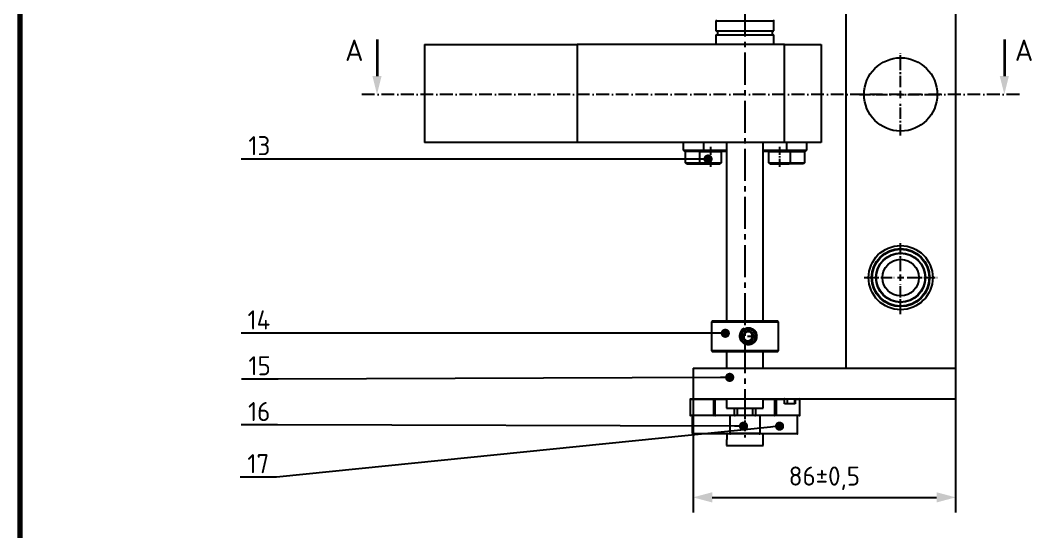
# Model space of a CAD drawing. Header units: millimetres. Extents: x 55 to 6841, y 61 to 3739.
# Drawn here: x 3245.1 to 3576.5, y 3375.5 to 3543 of the extents above; entities that cross this region are included whole.
import ezdxf
from ezdxf import colors
from ezdxf.entities.mleader import LeaderData, LeaderLine
from ezdxf.math import Vec2, Vec3

# ---------------------------------------------------------------- set-up
doc = ezdxf.new("R2010")
doc.units = ezdxf.units.MM
doc.header["$LTSCALE"] = 0.7
doc.header["$PDMODE"] = 35
doc.header["$PDSIZE"] = -4
doc.linetypes.add('ACAD_ISO10W100', pattern=[18, 12, -3, 0, -3])
doc.linetypes.add('CENTER2', pattern=[1.125, 0.75, -0.125, 0.125, -0.125])
doc.layers.get('0').update_dxf_attribs({"color": 255})
for name, color, linetype, lineweight in [('AM_5', 10, 'Continuous', 25), ('AMC_Contour', 7, 'Continuous', 50), ('DIM', 94, 'Continuous', 25), ('KHUNGBV', 5, 'Continuous', 70)]:
    doc.layers.add(name, color=color, linetype=linetype, lineweight=lineweight)
doc.styles.add('TCVN-7284', font='tcvn+7284-2003r.ttf')
doc.styles.add('TCVN7824', font='tcvn+7284-2003r.ttf', dxfattribs={"height": 3.5})
doc.dimstyles.new('TCVN_ISO-25_RadiusDia', dxfattribs={"dimtxt": 2.5, "dimasz": 2.5, "dimexe": 2, "dimexo": 0, "dimgap": 1, "dimtad": 1, "dimtoh": 1, "dimtxsty": 'TCVN-7284', "dimblk": 'Arrow', "dimcen": 0, "dimclrd": 256, "dimclre": 256, "dimclrt": 256, "dimadec": 0, "dimazin": 0, "dimtfac": 1, "dimtofl": 0, "dimtmove": 0, "dimatfit": 3, "dimldrblk": 'Arrow', "dimfxl": 1, "dimlwd": -1, "dimlwe": -1, "dimarcsym": 0})

# ---------------------------------------------------------------- blocks, each defined once
blk = doc.blocks.new('dfhjd')
at = {"layer": 'KHUNGBV', "color": 9, "ltscale": 5}
blk.add_line((6559.44, 2639.71), (6559.44, 3469.71), dxfattribs=at)
blk = doc.blocks.new('_Dot')
at = {"color": 0, "linetype": 'ByBlock', "lineweight": -2}
blk.add_line((-0.5, 0), (-1, 0), dxfattribs=at)
at = {"color": 0, "linetype": 'ByBlock', "const_width": 0.5}
blk.add_lwpolyline([(-0.25, 0, 1), (0.25, 0, 1)], format="xyb", close=True, dxfattribs=at)
blk = doc.blocks.new('Arrow')
at = {"layer": 'DIM'}
blk.add_solid([(-1, 0.268), (-1, -0.268), (0, 0)], dxfattribs=at)
blk = doc.blocks.new('*D886')
at = {"layer": 'Defpoints', "color": 0, "ltscale": 0.2, "transparency": 16777216}
for p in [(3465.56, 3418.98), (3551.56, 3418.98), (3551.56, 3386.72)]:
    blk.add_point(p, dxfattribs=at)
at = {"layer": 'DIM', "ltscale": 0.2, "transparency": 16777216}
for p, q in [((3465.56, 3418.98), (3465.56, 3381.72)), ((3551.56, 3418.98), (3551.56, 3381.72)), ((3471.81, 3386.72), (3545.31, 3386.72))]:
    blk.add_line(p, q, dxfattribs=at)
at = {"layer": 'DIM', "ltscale": 0.2, "transparency": 16777216, "xscale": 6.25, "yscale": 6.25, "zscale": 6.25, "rotation": 180}
blk.add_blockref('Arrow', (3465.56, 3386.72), dxfattribs=at)
at = {"layer": 'DIM', "ltscale": 0.2, "transparency": 16777216, "xscale": 6.25, "yscale": 6.25, "zscale": 6.25}
blk.add_blockref('Arrow', (3551.56, 3386.72), dxfattribs=at)
at = {"layer": 'DIM', "ltscale": 0.2, "transparency": 16777216, "insert": (3508.56, 3392.97), "char_height": 6.25, "attachment_point": 5, "style": 'TCVN-7284'}
blk.add_mtext('86±0,5', dxfattribs=at)
blk = doc.blocks.new('*U857')
at = {"layer": 'AM_5', "color": 0, "linetype": 'CENTER2', "ltscale": 7, "transparency": 16777216}
for p, q in [((0, 2.1), (0, 12)), ((-12, 0), (-2.1, 0)), ((2.1, 0), (12, 0)), ((0, -12), (0, -2.1))]:
    blk.add_line(p, q, dxfattribs=at)
at = {"layer": 'AM_5', "color": 0, "linetype": 'Continuous', "ltscale": 7, "transparency": 16777216}
for p, q in [((-1.05, 0), (1.05, 0)), ((0, -1.05), (0, 1.05))]:
    blk.add_line(p, q, dxfattribs=at)
blk = doc.blocks.new('*U858')
at = {"layer": 'AM_5', "color": 0, "linetype": 'CENTER2', "ltscale": 7, "transparency": 16777216}
for p, q in [((0, 2.4), (0, 13.5)), ((-13.5, 0), (-2.4, 0)), ((2.4, 0), (13.5, 0)), ((0, -13.5), (0, -2.4))]:
    blk.add_line(p, q, dxfattribs=at)
at = {"layer": 'AM_5', "color": 0, "linetype": 'Continuous', "ltscale": 7, "transparency": 16777216}
for p, q in [((-1.2, 0), (1.2, 0)), ((0, -1.2), (0, 1.2))]:
    blk.add_line(p, q, dxfattribs=at)
blk = doc.blocks.new('*U875')
at = {"layer": 'AM_5', "color": 0, "linetype": 'CENTER2', "ltscale": 5, "transparency": 16777216}
blk.add_line((0, 4.35), (0, -4.35), dxfattribs=at)
blk = doc.blocks.new('*U876')
at = {"layer": 'AM_5', "color": 0, "linetype": 'CENTER2', "ltscale": 5, "transparency": 16777216}
blk.add_line((0, 3.4), (0, -3.4), dxfattribs=at)
blk = doc.blocks.new('*U877')
at = {"layer": 'AM_5', "color": 0, "linetype": 'CENTER2', "ltscale": 5, "transparency": 16777216}
blk.add_line((0, 3.4), (0, -3.4), dxfattribs=at)
blk = doc.blocks.new('*U897')
at = {"layer": 'AM_5', "color": 0, "linetype": 'CENTER2', "ltscale": 20, "transparency": 16777216}
blk.add_line((0, 40.14), (0, -158.43), dxfattribs=at)

msp = doc.modelspace()

# ---------------------------------------------------------------- linework, layer by layer
at = {"color": 7, "linetype": 'Continuous', "lineweight": 25}
for p, q in [((3515.556, 3608.979), (3515.556, 3428.979)), ((3551.556, 3608.979), (3551.556, 3428.979)), ((3473.056, 3542.779), (3473.056, 3539.529)), ((3492.056, 3539.529), (3492.056, 3542.779)), ((3473.056, 3539.529), (3487.795, 3539.529)), ((3473.556, 3539.529), (3473.556, 3538.179)), ((3487.795, 3539.529), (3492.056, 3539.529)), ((3491.556, 3538.179), (3491.556, 3539.529)), ((3473.056, 3538.179), (3473.056, 3534.979)), ((3473.056, 3538.179), (3492.056, 3538.179)), ((3492.056, 3534.979), (3492.056, 3538.179)), ((3377.556, 3534.979), (3377.556, 3502.979)), ((3377.556, 3534.979), (3427.556, 3534.979)), ((3427.556, 3534.979), (3427.556, 3502.979)), ((3495.556, 3534.979), (3427.556, 3534.979)), ((3495.556, 3502.979), (3495.556, 3534.979)), ((3495.556, 3534.979), (3507.556, 3534.979)), ((3507.556, 3534.979), (3507.556, 3502.979)), ((3427.556, 3502.979), (3377.556, 3502.979)), ((3495.556, 3502.979), (3427.556, 3502.979)), ((3462.306, 3502.979), (3462.306, 3500.479)), ((3468.952, 3502.979), (3468.952, 3500.479)), ((3476.556, 3502.979), (3476.556, 3444.479)), ((3488.556, 3444.479), (3488.556, 3502.979)), ((3507.556, 3502.979), (3495.556, 3502.979)), ((3496.16, 3502.979), (3496.16, 3500.479)), ((3502.806, 3500.479), (3502.806, 3502.979)), ((3462.306, 3500.479), (3462.806, 3499.979)), ((3462.306, 3500.479), (3468.952, 3500.479)), ((3469.146, 3499.979), (3462.806, 3499.979)), ((3463.056, 3496.329), (3463.056, 3499.979)), ((3467.742, 3499.979), (3470.056, 3499.979)), ((3467.742, 3496.329), (3467.742, 3499.979)), ((3468.952, 3500.479), (3476.556, 3500.479)), ((3469.146, 3499.979), (3468.952, 3500.479)), ((3469.794, 3499.979), (3469.146, 3499.979)), ((3469.146, 3499.979), (3474.742, 3499.979)), ((3472.69, 3499.979), (3469.794, 3499.979)), ((3476.556, 3499.979), (3472.69, 3499.979)), ((3474.742, 3499.979), (3474.742, 3496.329)), ((3488.556, 3500.479), (3496.16, 3500.479)), ((3492.421, 3499.979), (3488.556, 3499.979)), ((3490.37, 3496.329), (3490.37, 3499.979)), ((3490.37, 3499.979), (3497.37, 3499.979)), ((3495.318, 3499.979), (3492.421, 3499.979)), ((3495.056, 3499.979), (3502.056, 3499.979)), ((3495.965, 3499.979), (3495.318, 3499.979)), ((3496.16, 3500.479), (3495.965, 3499.979)), ((3502.306, 3499.979), (3495.965, 3499.979)), ((3496.16, 3500.479), (3502.806, 3500.479)), ((3497.37, 3499.979), (3497.37, 3496.329)), ((3502.056, 3499.979), (3502.056, 3496.329)), ((3502.306, 3499.979), (3502.806, 3500.479)), ((3463.406, 3495.979), (3463.056, 3496.329)), ((3463.056, 3496.329), (3470.056, 3496.329)), ((3468.092, 3495.979), (3467.742, 3496.329)), ((3467.742, 3496.329), (3474.742, 3496.329)), ((3474.742, 3496.329), (3474.392, 3495.979)), ((3490.72, 3495.979), (3490.37, 3496.329)), ((3490.37, 3496.329), (3497.37, 3496.329)), ((3495.056, 3496.329), (3502.056, 3496.329)), ((3497.37, 3496.329), (3497.02, 3495.979)), ((3502.056, 3496.329), (3501.706, 3495.979)), ((3463.406, 3495.979), (3469.706, 3495.979)), ((3468.092, 3495.979), (3474.392, 3495.979)), ((3490.72, 3495.979), (3497.02, 3495.979)), ((3501.706, 3495.979), (3497.02, 3495.979)), ((3471.806, 3444.479), (3471.556, 3444.229)), ((3471.556, 3444.229), (3471.556, 3434.729)), ((3471.556, 3444.229), (3493.556, 3444.229)), ((3493.306, 3444.479), (3471.806, 3444.479)), ((3493.556, 3444.229), (3493.306, 3444.479)), ((3493.556, 3434.729), (3493.556, 3444.229)), ((3483.236, 3441.839), (3483.428, 3441.974)), ((3484.224, 3440.778), (3483.478, 3441.211)), ((3484.969, 3440.345), (3484.224, 3440.778)), ((3484.969, 3440.345), (3485.164, 3440.345)), ((3484.969, 3439.479), (3484.969, 3440.345)), ((3483.388, 3439.479), (3484.969, 3439.479)), ((3483.478, 3437.747), (3484.224, 3438.18)), ((3484.224, 3438.18), (3484.969, 3438.613)), ((3484.969, 3438.613), (3484.969, 3439.479)), ((3484.969, 3438.613), (3485.164, 3438.613)), ((3486.405, 3439.479), (3486.144, 3439.479)), ((3471.556, 3434.729), (3471.806, 3434.479)), ((3493.556, 3434.729), (3471.556, 3434.729)), ((3471.806, 3434.479), (3493.306, 3434.479)), ((3476.556, 3434.479), (3476.556, 3428.979)), ((3488.556, 3428.979), (3488.556, 3434.479)), ((3493.306, 3434.479), (3493.556, 3434.729)), ((3465.556, 3428.979), (3465.556, 3418.979)), ((3465.556, 3428.979), (3551.556, 3428.979)), ((3515.556, 3428.979), (3551.556, 3428.979)), ((3551.556, 3428.979), (3551.556, 3418.979)), ((3464.556, 3418.779), (3464.556, 3413.679)), ((3464.756, 3418.979), (3465.556, 3418.979)), ((3465.556, 3418.979), (3551.556, 3418.979)), ((3472.723, 3418.779), (3472.377, 3418.779)), ((3472.377, 3413.679), (3472.377, 3418.779)), ((3472.723, 3418.779), (3472.723, 3413.679)), ((3476.556, 3418.979), (3476.556, 3415.979)), ((3488.556, 3415.979), (3488.556, 3418.979)), ((3492.389, 3413.679), (3492.389, 3418.779)), ((3492.735, 3418.779), (3492.389, 3418.779)), ((3492.735, 3418.779), (3492.735, 3413.679)), ((3495.526, 3418.779), (3492.735, 3418.779)), ((3495.523, 3417.479), (3498.873, 3417.479)), ((3495.526, 3417.379), (3495.526, 3418.779)), ((3499.005, 3417.379), (3495.526, 3417.379)), ((3495.554, 3417.448), (3495.554, 3418.779)), ((3496.465, 3418.879), (3496.438, 3418.979)), ((3496.465, 3417.479), (3496.465, 3418.879)), ((3498.774, 3418.879), (3496.465, 3418.879)), ((3498.858, 3418.779), (3499.005, 3418.779)), ((3498.858, 3417.479), (3498.858, 3418.779)), ((3499.005, 3418.779), (3499.005, 3417.379)), ((3500.556, 3413.679), (3500.556, 3418.779)), ((3472.49, 3413.479), (3464.756, 3413.479)), ((3465.306, 3413.479), (3465.306, 3407.679)), ((3472.377, 3413.679), (3472.723, 3413.679)), ((3472.905, 3413.479), (3472.49, 3413.479)), ((3472.723, 3413.679), (3479.108, 3413.679)), ((3479.29, 3413.479), (3472.905, 3413.479)), ((3476.556, 3415.979), (3488.556, 3415.979)), ((3477.556, 3413.479), (3477.556, 3407.779)), ((3479.108, 3413.679), (3480.02, 3413.679)), ((3480.02, 3413.479), (3479.29, 3413.479)), ((3480.02, 3413.679), (3485.092, 3413.679)), ((3480.02, 3413.679), (3480.02, 3413.479)), ((3485.092, 3413.479), (3480.02, 3413.479)), ((3485.092, 3413.679), (3485.092, 3413.479)), ((3485.092, 3413.679), (3486.003, 3413.679)), ((3485.821, 3413.479), (3485.092, 3413.479)), ((3492.207, 3413.479), (3485.821, 3413.479)), ((3486.003, 3413.679), (3492.389, 3413.679)), ((3487.556, 3407.779), (3487.556, 3413.479)), ((3492.622, 3413.479), (3492.207, 3413.479)), ((3492.389, 3413.679), (3492.735, 3413.679)), ((3500.356, 3413.479), (3492.622, 3413.479)), ((3499.806, 3407.679), (3499.806, 3413.479)), ((3477.856, 3407.479), (3465.506, 3407.479)), ((3487.256, 3407.479), (3477.856, 3407.479)), ((3499.606, 3407.479), (3487.256, 3407.479)), ((3488.556, 3403.679), (3488.556, 3407.479)), ((3476.556, 3405.079), (3476.556, 3403.679)), ((3476.556, 3403.679), (3476.656, 3403.579)), ((3476.556, 3403.679), (3488.556, 3403.679)), ((3488.456, 3403.579), (3476.656, 3403.579)), ((3488.456, 3403.579), (3488.556, 3403.679))]:
    msp.add_line(p, q, dxfattribs=at)
at = {"color": 8, "linetype": 'Continuous', "lineweight": 25}
for p, q in [((3473.056, 3542.779), (3492.056, 3542.779)), ((3486.14, 3439.479), (3486.144, 3439.479)), ((3472.377, 3418.779), (3464.556, 3418.779)), ((3476.556, 3418.779), (3472.723, 3418.779)), ((3492.389, 3418.779), (3488.556, 3418.779)), ((3495.554, 3418.779), (3495.526, 3418.779)), ((3496.465, 3418.879), (3495.527, 3418.879)), ((3500.556, 3418.779), (3499.005, 3418.779)), ((3464.556, 3413.679), (3472.377, 3413.679)), ((3479.108, 3413.679), (3479.108, 3415.979)), ((3480.02, 3415.979), (3480.02, 3413.679)), ((3485.092, 3413.679), (3485.092, 3415.979)), ((3486.003, 3415.979), (3486.003, 3413.679)), ((3492.735, 3413.679), (3500.556, 3413.679)), ((3465.306, 3407.679), (3477.573, 3407.679)), ((3477.556, 3407.779), (3487.556, 3407.779)), ((3487.539, 3407.679), (3499.806, 3407.679))]:
    msp.add_line(p, q, dxfattribs=at)
at = {"color": 4, "linetype": 'Continuous', "lineweight": 35}
for p, q in [((3362.009, 3536.679), (3362.009, 3524.679)), ((3567.522, 3536.679), (3567.522, 3524.679))]:
    msp.add_line(p, q, dxfattribs=at)
at = {"color": 2, "linetype": 'ACAD_ISO10W100', "ltscale": 0.5}
msp.add_line((3572.436, 3518.679), (3356.676, 3518.679), dxfattribs=at)
at = {"color": 7, "linetype": 'Continuous', "lineweight": 25, "flags": 128}
for points in [[(3472.377, 3418.779), (3472.379, 3418.818), (3472.385, 3418.856), (3472.396, 3418.89), (3472.41, 3418.921), (3472.427, 3418.946), (3472.447, 3418.964), (3472.468, 3418.975), (3472.49, 3418.979)], [(3492.735, 3418.779), (3492.733, 3418.818), (3492.726, 3418.856), (3492.716, 3418.89), (3492.702, 3418.921), (3492.685, 3418.946), (3492.665, 3418.964), (3492.644, 3418.975), (3492.622, 3418.979)], [(3498.774, 3418.879), (3498.775, 3418.899), (3498.778, 3418.918), (3498.783, 3418.935), (3498.79, 3418.95), (3498.799, 3418.962), (3498.808, 3418.972), (3498.819, 3418.977), (3498.83, 3418.979)], [(3472.377, 3413.679), (3472.379, 3413.64), (3472.385, 3413.603), (3472.396, 3413.568), (3472.41, 3413.538), (3472.427, 3413.513), (3472.447, 3413.495), (3472.468, 3413.483), (3472.49, 3413.479)], [(3492.735, 3413.679), (3492.733, 3413.64), (3492.726, 3413.603), (3492.716, 3413.568), (3492.702, 3413.538), (3492.685, 3413.513), (3492.665, 3413.495), (3492.644, 3413.483), (3492.622, 3413.479)]]:
    msp.add_lwpolyline(points, dxfattribs=at)
at = {"color": 7, "linetype": 'Continuous', "lineweight": 25}
for centre, radius in [((3533.556, 3518.679), 12), ((3533.556, 3458.679), 10.5), ((3533.556, 3458.679), 9.5), ((3533.556, 3458.679), 9.3), ((3533.556, 3458.679), 8.1), ((3533.556, 3458.679), 8), ((3533.556, 3458.679), 6)]:
    msp.add_circle(centre, radius, dxfattribs=at)
for centre, radius, start, end in [((3473.256, 3542.779), 0.2, 90, 180), ((3491.856, 3542.779), 0.2, 0, 90), ((3483.629, 3439.467), 2.516, 0.2871, 340.52933), ((3483.667, 3439.486), 2.392, 100.36096, 34.41956), ((3483.689, 3439.479), 1.74, 150.15106, 209.84894), ((3483.487, 3439.482), 1.5, 138.56207, 152.93988), ((3483.674, 3439.49), 1.721, 90.05883, 150.20984), ((3483.478, 3439.494), 1.485, 59.84778, 101.71098), ((3483.403, 3439.426), 2.419, 83.62125, 93.95815), ((3483.671, 3439.498), 2.332, 44.8075, 89.97301), ((3483.67, 3439.49), 1.721, 29.79016, 89.94117), ((3483.468, 3439.481), 1.501, 359.94191, 59.79015), ((3483.655, 3439.479), 1.74, 330.15106, 29.84894), ((3483.797, 3439.242), 2.437, 40.90704, 51.19095), ((3483.487, 3439.476), 1.5, 207.78418, 221.24082), ((3483.674, 3439.468), 1.721, 209.79016, 269.94117), ((3483.478, 3439.464), 1.485, 257.62805, 300.15226), ((3483.67, 3439.468), 1.721, 270.05883, 330.20984), ((3483.468, 3439.478), 1.501, 300.20985, 0.05809), ((3464.756, 3418.779), 0.2, 90, 180), ((3472.914, 3418.788), 0.192, 92.77315, 182.5276), ((3492.197, 3418.788), 0.192, 357.4724, 87.22685), ((3500.356, 3418.779), 0.2, 0, 90), ((3464.756, 3413.679), 0.2, 180, 270), ((3472.914, 3413.671), 0.192, 177.4724, 267.22685), ((3479.3, 3413.671), 0.192, 177.4724, 267.22685), ((3485.812, 3413.671), 0.192, 272.77315, 2.5276), ((3492.197, 3413.671), 0.192, 272.77315, 2.5276), ((3500.356, 3413.679), 0.2, 270, 0), ((3465.506, 3407.679), 0.2, 180, 270), ((3477.856, 3407.779), 0.3, 180, 270), ((3487.256, 3407.779), 0.3, 270, 0), ((3499.606, 3407.679), 0.2, 270, 0)]:
    msp.add_arc(centre, radius, start, end, dxfattribs=at)
for points, knots in [([(3482.2, 3442.113), (3481.936, 3441.917), (3481.411, 3441.526), (3480.918, 3440.647), (3480.749, 3439.777), (3480.82, 3439.024), (3481.022, 3438.409), (3481.358, 3437.846), (3481.746, 3437.47), (3482.065, 3437.218), (3482.239, 3437.161), (3482.324, 3437.133)], [0, 0, 0, 0, 0.1616183, 0.3215108, 0.4843174, 0.5916684, 0.6908509, 0.8012343, 0.9104378, 0.9561771, 1, 1, 1, 1]), ([(3486.405, 3439.479), (3486.362, 3439.843), (3486.277, 3440.567), (3485.672, 3441.496), (3484.916, 3441.996), (3484.232, 3442.212), (3483.696, 3442.268), (3483.157, 3442.212), (3482.465, 3441.993), (3481.68, 3441.492), (3481.169, 3440.717), (3480.95, 3440.025), (3480.877, 3439.299), (3481.069, 3438.393), (3481.681, 3437.469), (3482.46, 3436.963), (3483.155, 3436.747), (3483.695, 3436.691), (3484.232, 3436.746), (3484.916, 3436.961), (3485.67, 3437.464), (3486.277, 3438.391), (3486.362, 3439.116), (3486.405, 3439.479)], [0, 0, 0, 0, 0.0626387, 0.1247605, 0.1875809, 0.2192108, 0.249932, 0.2807569, 0.3125454, 0.3748751, 0.4375001, 0.4689049, 0.4999691, 0.5627824, 0.624794, 0.6872779, 0.7190476, 0.7500188, 0.7808353, 0.8123752, 0.8751735, 0.9373407, 1, 1, 1, 1]), ([(3482.18, 3440.345), (3482.171, 3440.024), (3482.155, 3439.443), (3482.172, 3438.869), (3482.18, 3438.613)], [0, 0, 0, 0, 0.5538811, 1, 1, 1, 1]), ([(3483.672, 3441.211), (3483.386, 3441.051), (3482.87, 3440.76), (3482.393, 3440.473), (3482.18, 3440.345)], [0, 0, 0, 0, 0.5538811, 1, 1, 1, 1]), ([(3483.643, 3436.832), (3483.713, 3436.827), (3483.961, 3436.811), (3484.428, 3436.946), (3484.963, 3437.198), (3485.475, 3437.627), (3485.866, 3438.164), (3486.048, 3438.673), (3486.116, 3439.055), (3486.146, 3439.437), (3486.087, 3439.946), (3485.899, 3440.458), (3485.717, 3440.724), (3485.64, 3440.838)], [0, 0, 0, 0, 0.038309, 0.1349468, 0.2596569, 0.3593282, 0.4950553, 0.6160587, 0.6491806, 0.7061199, 0.8242015, 0.9250541, 1, 1, 1, 1]), ([(3485.164, 3440.345), (3484.878, 3440.506), (3484.362, 3440.796), (3483.885, 3441.083), (3483.672, 3441.211)], [0, 0, 0, 0, 0.5538811, 1, 1, 1, 1]), ([(3485.164, 3438.613), (3485.155, 3438.935), (3485.139, 3439.515), (3485.156, 3440.089), (3485.164, 3440.345)], [0, 0, 0, 0, 0.55388111, 1, 1, 1, 1]), ([(3482.18, 3438.613), (3482.448, 3438.453), (3482.932, 3438.162), (3483.444, 3437.875), (3483.672, 3437.747)], [0, 0, 0, 0, 0.55388111, 1, 1, 1, 1]), ([(3483.672, 3437.747), (3483.94, 3437.908), (3484.424, 3438.198), (3484.936, 3438.485), (3485.164, 3438.613)], [0, 0, 0, 0, 0.5538811, 1, 1, 1, 1]), ([(3495.526, 3418.779), (3495.524, 3418.802), (3495.521, 3418.846), (3495.494, 3418.905), (3495.455, 3418.951), (3495.411, 3418.976), (3495.381, 3418.978), (3495.369, 3418.979)], [0, 0, 0, 0, 0.2117291, 0.4229064, 0.6347412, 0.8489346, 1, 1, 1, 1]), ([(3495.551, 3418.779), (3495.551, 3418.791), (3495.553, 3418.83), (3495.528, 3418.889), (3495.482, 3418.943), (3495.426, 3418.975), (3495.387, 3418.977), (3495.369, 3418.978)], [0, 0, 0, 0, 0.1170124, 0.371882, 0.6019023, 0.8227375, 1, 1, 1, 1]), ([(3495.526, 3417.379), (3495.526, 3417.38), (3495.534, 3417.391), (3495.546, 3417.414), (3495.556, 3417.438), (3495.553, 3417.448), (3495.553, 3417.448)], [0, 0, 0, 0, 0.0195027, 0.46754, 0.9715203, 1, 1, 1, 1]), ([(3498.858, 3418.779), (3498.858, 3418.786), (3498.857, 3418.804), (3498.847, 3418.832), (3498.828, 3418.858), (3498.803, 3418.876), (3498.784, 3418.878), (3498.774, 3418.879)], [0, 0, 0, 0, 0.1309309, 0.3450836, 0.5623634, 0.7812083, 1, 1, 1, 1]), ([(3498.83, 3418.979), (3498.85, 3418.977), (3498.89, 3418.973), (3498.943, 3418.937), (3498.983, 3418.885), (3499.003, 3418.829), (3499.005, 3418.793), (3499.005, 3418.779)], [0, 0, 0, 0, 0.2176387, 0.4358515, 0.6533041, 0.8683427, 1, 1, 1, 1]), ([(3498.873, 3417.479), (3498.882, 3417.479), (3498.898, 3417.477), (3498.927, 3417.466), (3498.959, 3417.445), (3498.987, 3417.415), (3499.001, 3417.391), (3499.005, 3417.38), (3499.005, 3417.379)], [0, 0, 0, 0, 0.1398878, 0.27911649, 0.47547228, 0.74757329, 0.9894704, 1, 1, 1, 1]), ([(3476.556, 3405.079), (3476.56, 3405.095), (3476.568, 3405.127), (3476.626, 3405.377), (3476.692, 3405.749), (3476.743, 3406.222), (3476.751, 3406.728), (3476.722, 3407.171), (3476.688, 3407.39), (3476.674, 3407.479)], [0, 0, 0, 0, 0.1486259, 0.2971467, 0.4484199, 0.6018968, 0.7522705, 0.899031, 1, 1, 1, 1])]:
    msp.add_open_spline(points, degree=3, knots=knots, dxfattribs=at)
at = {"color": 4, "linetype": 'Continuous', "lineweight": 35}
for points in [[(3362.009, 3518.679), (3360.509, 3524.679), (3363.509, 3524.679)], [(3567.522, 3518.679), (3566.022, 3524.679), (3569.022, 3524.679)]]:
    msp.add_solid(points, dxfattribs=at)

# ---------------------------------------------------------------- block references
at = {"layer": 'AM_5', "xscale": 0.75, "yscale": 0.75, "zscale": 0.75}
msp.add_blockref('dfhjd', (-1674.451, 1136.258), dxfattribs=at)
at = {"layer": 'AM_5', "linetype": 'CENTER2', "ltscale": 20}
msp.add_blockref('*U897', (3482.556, 3570.979), dxfattribs=at)
at = {"layer": 'AM_5', "linetype": 'CENTER2', "ltscale": 7}
for name, p in [('*U858', (3533.556, 3518.679)), ('*U857', (3533.556, 3458.679))]:
    msp.add_blockref(name, p, dxfattribs=at)
at = {"layer": 'AM_5', "linetype": 'CENTER2', "ltscale": 5}
for name, p in [('*U877', (3471.242, 3498.079)), ('*U876', (3493.87, 3498.079)), ('*U875', (3482.556, 3410.629))]:
    msp.add_blockref(name, p, dxfattribs=at)

# ---------------------------------------------------------------- texts
at = {"layer": 'AMC_Contour', "extrusion": (0, 0, -1), "char_height": 7, "attachment_point": 1, "text_direction": (-1, 0, 0), "style": 'TCVN-7284'}
for insert in [(3357.581, 3536.656), (3576.987, 3536.656)]:
    msp.add_mtext_dynamic_manual_height_columns('A', width=15.55743, gutter_width=35, heights=[0], dxfattribs=dict(at, insert=insert))

# ---------------------------------------------------------------- dimensions: what is measured, and where the dimension line sits
at = {"layer": 'DIM', "ltscale": 0.2}
dim = msp.add_linear_dim(base=(3551.556, 3386.718), p1=(3465.556, 3418.979), p2=(3551.556, 3418.979), dimstyle='TCVN_ISO-25_RadiusDia', override={"dimscale": 2.5, "dimtol": 1, "dimtp": 0.5, "dimtm": 0.5}, dxfattribs=at)
dim.commit()
dim.dimension.update_dxf_attribs({"geometry": '*D886', "text_midpoint": (3508.556, 3392.968)})

# ---------------------------------------------------------------- leaders
at = {"layer": 'AM_5', "ltscale": 0.2}
ml = msp.add_multileader_mtext('Standard', dxfattribs=at)
ml.set_content('13', color=256, style='TCVN7824')
ml.set_leader_properties()
ml.set_arrow_properties(name='DOT')
ml.build(insert=Vec2(0, 0))
ml.multileader.update_dxf_attribs({"text_left_attachment_type": 6, "text_right_attachment_type": 6, "dogleg_length": 0.36, "arrow_head_size": 3})
ctx = ml.context
ctx.base_point, ctx.char_height, ctx.arrow_head_size, ctx.plane_origin = Vec3(3318.805, 3497.523), 6.25, 3, Vec3(3470.452, 3497.523)
ctx.left_attachment, ctx.right_attachment, ctx.text_align_type = 6, 6, 2
notes = []
notes.append((ctx, [(0, (1, 1, 0), (3329.415, 3497.523), (-1, 0), 0.36, [(0, [(3470.452, 3497.523)], 0, [])])]))
ctx.mtext.insert, ctx.mtext.alignment, ctx.mtext.flow_direction = Vec3(3327.055, 3505.023), 3, 5
ml = msp.add_multileader_mtext('Standard', dxfattribs=at)
ml.set_content('14', color=256, style='TCVN7824')
ml.set_leader_properties()
ml.set_arrow_properties(name='DOT')
ml.build(insert=Vec2(0, 0))
ml.multileader.update_dxf_attribs({"text_left_attachment_type": 6, "text_right_attachment_type": 6, "dogleg_length": 0.36, "arrow_head_size": 3})
ctx = ml.context
ctx.base_point, ctx.char_height, ctx.arrow_head_size, ctx.plane_origin = Vec3(3318.18, 3440.457), 6.25, 3, Vec3(3476.114, 3440.457)
ctx.left_attachment, ctx.right_attachment, ctx.text_align_type = 6, 6, 2
notes.append((ctx, [(0, (1, 1, 0), (3329.415, 3440.457), (-1, 0), 0.36, [(0, [(3476.114, 3440.457)], 0, [])])]))
ctx.mtext.insert, ctx.mtext.alignment, ctx.mtext.flow_direction = Vec3(3327.055, 3447.957), 3, 5
ml = msp.add_multileader_mtext('Standard', dxfattribs=at)
ml.set_content('15', color=256, style='TCVN7824')
ml.set_leader_properties()
ml.set_arrow_properties(name='DOT')
ml.build(insert=Vec2(0, 0))
ml.multileader.update_dxf_attribs({"text_left_attachment_type": 6, "text_right_attachment_type": 6, "dogleg_length": 0.36, "arrow_head_size": 3})
ctx = ml.context
ctx.base_point, ctx.char_height, ctx.arrow_head_size, ctx.plane_origin = Vec3(3318.965, 3425.457), 6.25, 3, Vec3(3477.547, 3425.457)
ctx.left_attachment, ctx.right_attachment, ctx.text_align_type = 6, 6, 2
notes.append((ctx, [(0, (1, 1, 0), (3329.575, 3425.457), (-1, 0), 0.36, [(0, [(3477.547, 3426.016)], 0, [])])]))
ctx.mtext.insert, ctx.mtext.alignment, ctx.mtext.flow_direction = Vec3(3327.215, 3432.957), 3, 5
ml = msp.add_multileader_mtext('Standard', dxfattribs=at)
ml.set_content('16', color=256, style='TCVN7824')
ml.set_leader_properties()
ml.set_arrow_properties(name='DOT')
ml.build(insert=Vec2(0, 0))
ml.multileader.update_dxf_attribs({"text_left_attachment_type": 6, "text_right_attachment_type": 6, "dogleg_length": 0.36, "arrow_head_size": 3})
ctx = ml.context
ctx.base_point, ctx.char_height, ctx.arrow_head_size, ctx.plane_origin = Vec3(3318.805, 3410.457), 6.25, 3, Vec3(3473.739, 3410.457)
ctx.left_attachment, ctx.right_attachment, ctx.text_align_type = 6, 6, 2
notes.append((ctx, [(0, (1, 1, 0), (3329.415, 3410.457), (-1, 0), 0.36, [(0, [(3482.072, 3410.039)], 0, [])])]))
ctx.mtext.insert, ctx.mtext.alignment, ctx.mtext.flow_direction = Vec3(3327.055, 3417.957), 3, 5
ml = msp.add_multileader_mtext('Standard', dxfattribs=at)
ml.set_content('17', color=256, style='TCVN7824')
ml.set_leader_properties()
ml.set_arrow_properties(name='DOT')
ml.build(insert=Vec2(0, 0))
ml.multileader.update_dxf_attribs({"text_left_attachment_type": 6, "text_right_attachment_type": 6, "dogleg_length": 0.36, "arrow_head_size": 3})
ctx = ml.context
ctx.base_point, ctx.char_height, ctx.arrow_head_size, ctx.plane_origin = Vec3(3318.445, 3393.376), 6.25, 3, Vec3(3493.889, 3410.039)
ctx.left_attachment, ctx.right_attachment, ctx.text_align_type = 6, 6, 2
notes.append((ctx, [(0, (1, 1, 0), (3329.055, 3393.376), (-1, 0), 0.36, [(0, [(3493.889, 3410.039)], 0, [])])]))
ctx.mtext.insert, ctx.mtext.alignment, ctx.mtext.flow_direction = Vec3(3326.695, 3400.876), 3, 5
for ctx, leaders in notes:
    for number, flags, end, landing, length, lines in leaders:
        leader = LeaderData()
        leader.index, (leader.has_last_leader_line, leader.has_dogleg_vector, leader.attachment_direction) = number, flags
        leader.last_leader_point, leader.dogleg_vector, leader.dogleg_length = Vec3(end), Vec3(landing), length
        for number, points, colour, breaks in lines:
            line = LeaderLine()
            line.index, line.vertices, line.color, line.breaks = number, Vec3.list(points), colors.encode_raw_color(colour), breaks
            leader.lines.append(line)
        ctx.leaders.append(leader)

doc.saveas('drawing.dxf')
